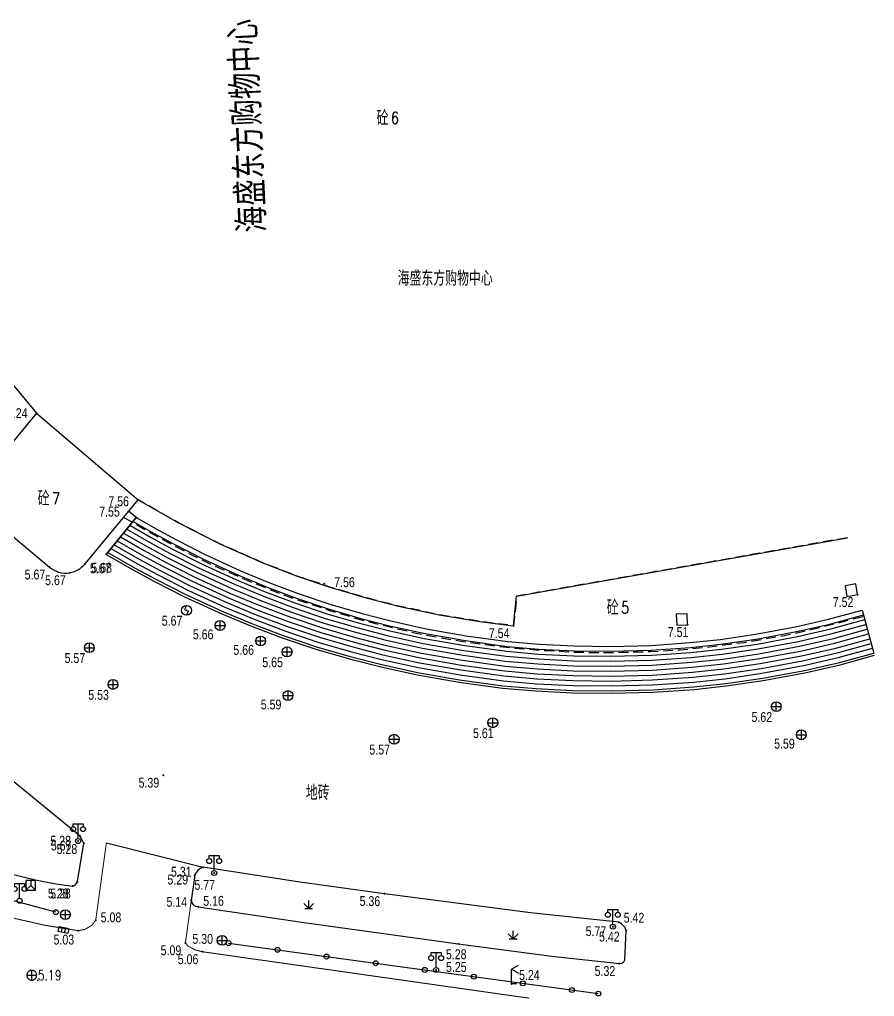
# Model space of a CAD drawing. Extents: x 500064 to 501389, y 2542464 to 2545400.
# Drawn here: x 501153.5 to 501239.8, y 2542638 to 2542736.7 of the extents above; entities that cross this region are included whole.
import ezdxf
from ezdxf.enums import TextEntityAlignment as Align

# ---------------------------------------------------------------- set-up
doc = ezdxf.new("R2010")
doc.units = 0
doc.header["$LTSCALE"] = 0.5
doc.linetypes.add('CENTER', pattern=[50.8, 31.75, -6.35, 6.35, -6.35])
doc.linetypes.add('X5', pattern=[3, 2, -1])
doc.layers.get('0').update_dxf_attribs({"linetype": 'CONTINUOUS', "lineweight": 5})
for name, color, linetype in [('0-文字', 7, 'CONTINUOUS'), ('GCD', 8, 'CONTINUOUS'), ('地形图', 8, 'CONTINUOUS')]:
    doc.layers.add(name, color=color, linetype=linetype)
doc.styles.add('HZ', font='romans.shx', dxfattribs={"width": 0.8, "bigfont": 'hztxt.shx'})
doc.styles.get("Standard").update_dxf_attribs({"font": 'simplex1.shx', "width": 0.7, "bigfont": 'hztxt.shx'})
doc.styles.add('正等线体', font='')
doc.styles.get('正等线体').set_extended_font_data('FZZhongDengXian-Z07S')
doc.linetypes.add('10422', pattern='A,2,[150,AAA.SHX,S=1,R=0,X=0,Y=1],2,[177,AAA.SHX,S=1,R=0,X=0,Y=0.8],1e-09', length=4)
doc.linetypes.add('1161', pattern='A,0,[149,AAA.SHX,S=0.15,R=0,X=0,Y=0],-1.6', length=1.6)

# ---------------------------------------------------------------- blocks, each defined once
blk = doc.blocks.new('gc043')
for p, q in [((-1, 0), (1, 0)), ((0, -1), (0, 1))]:
    blk.add_line(p, q)
blk.add_circle((0, 0), 1)
blk = doc.blocks.new('gc097')
for p, q in [((-1, 2.9), (-1, 3.5)), ((-1, 3.5), (1, 3.5)), ((0, 0.5), (0, 3.5)), ((1, 3.5), (1, 2.9))]:
    blk.add_line(p, q)
for centre in [(-1, 2.4), (1, 2.4), (0, 0)]:
    blk.add_circle(centre, 0.5)
blk = doc.blocks.new('gc052')
for p, q in [((0, 3), (1.39, 3.8)), ((0, 3), (1.39, 2.2)), ((0, 0), (0, 3)), ((1, 0), (0, 0))]:
    blk.add_line(p, q)
blk = doc.blocks.new('gc170')
at = {"linetype": 'Continuous'}
blk.add_circle((0, 0), 0.5, dxfattribs=at)
blk = doc.blocks.new('gc049')
for p, q in [((-1, 1.2), (-1, -0.8)), ((1, 1.2), (-1, 1.2)), ((0, 0.2), (-1, -0.8)), ((0, 1.2), (0, 0.2)), ((0, 0.2), (1, -0.8)), ((1, -0.8), (1, 1.2)), ((-1, -0.8), (1, -0.8))]:
    blk.add_line(p, q)
blk = doc.blocks.new('gc050')
for p, q in [((0, 1), (-0.38, 0.18)), ((-0.38, 0.18), (0.38, -0.18)), ((0, -1), (0.38, -0.18))]:
    blk.add_line(p, q)
blk.add_circle((0, 0), 1)
blk = doc.blocks.new('gc124')
for p, q in [((-1, 1), (0, 0)), ((-0.8, 0), (0.8, 0)), ((0, 0), (0, 1.6)), ((0, 0), (1, 1))]:
    blk.add_line(p, q)
blk = doc.blocks.new('GC200')
at = {"linetype": 'Continuous', "const_width": 0.2, "flags": 128}
blk.add_lwpolyline([(-0.1, 0, 1), (0.1, 0, 1)], format="xyb", close=True, dxfattribs=at)

msp = doc.modelspace()

# ---------------------------------------------------------------- linework, layer by layer
at = {"layer": '地形图', "linetype": 'Continuous'}
for p, q in [((501165.3, 2542686.419), (501162.259, 2542682.698, 5.678)), ((501238.576, 2542677.078), (501239.765, 2542672.738))]:
    msp.add_line(p, q, dxfattribs=at)
at = {"layer": '地形图', "linetype": 'Continuous', "const_width": 0.1, "flags": 128}
for points, elevation in [([(501109.012, 2542704.173), (501108.839, 2542702.473), (501109.018, 2542698.032), (501109.82, 2542692.434), (501110.5, 2542689.177), (501112.382, 2542683.02), (501114.488, 2542678.04), (501116.878, 2542673.499), (501120.289, 2542668.339), (501123.917, 2542663.808), (501126.853, 2542660.671), (501129.651, 2542658.105), (501132.216, 2542655.932), (501135.546, 2542653.617), (501138.279, 2542651.87), (501142.402, 2542649.713), (501146.252, 2542647.979), (501151.917, 2542646.182), (501156.039, 2542645.242), (501159.44, 2542644.692), (501160.127, 2542644.833), (501160.798, 2542645.229), (501161.2, 2542645.739), (501162.274, 2542653.56)], 5.576), ([(501170.847, 2542647.756), (501170.257, 2542643.46), (501170.539, 2542643.123), (501171.247, 2542642.75), (501171.983, 2542642.563), (501204.963, 2542637.875)], 5.031)]:
    msp.add_lwpolyline(points, dxfattribs=dict(at, elevation=elevation))
at = {"layer": '地形图', "linetype": 'Continuous', "elevation": 5.417, "flags": 128}
for points in [[(501152.639, 2542700.108), (501155.23, 2542696.959), (501149.698, 2542690.29)], [(501155.23, 2542696.959), (501165.471, 2542688.206)], [(501150.104, 2542686.791), (501156.524, 2542681.419), (501156.774, 2542681.232), (501156.993, 2542681.103), (501157.233, 2542680.992), (501157.45, 2542680.912), (501157.752, 2542680.842), (501158.047, 2542680.811), (501158.321, 2542680.814), (501158.588, 2542680.841), (501158.828, 2542680.899), (501159.06, 2542680.972), (501159.329, 2542681.092), (501159.471, 2542681.176), (501159.643, 2542681.289), (501159.809, 2542681.426), (501159.922, 2542681.529), (501160.119, 2542681.741), (501165.471, 2542688.206), (501169.573, 2542685.874), (501173.79, 2542683.745), (501178.072, 2542681.843), (501181.551, 2542680.505), (501184.751, 2542679.428), (501188.508, 2542678.32), (501191.776, 2542677.475), (501195.875, 2542676.606), (501199.968, 2542675.933), (501203.396, 2542675.496), (501203.702, 2542678.48), (501237.107, 2542684.386)]]:
    msp.add_lwpolyline(points, dxfattribs=at)
at = {"layer": '地形图', "linetype": 'Continuous', "flags": 128}
for points in [[(501157.177, 2542646.561), (501148.49, 2542648.884), (501139.714, 2542652.863), (501132.333, 2542657.848), (501125.474, 2542664.177), (501121.156, 2542669.55), (501116.716, 2542676.561), (501113.303, 2542684.145), (501111.271, 2542691.298), (501110.188, 2542696.882)], [(501165.3, 2542686.419), (501167.291, 2542685.288), (501169.357, 2542684.161), (501172.243, 2542682.688), (501175.824, 2542681.049), (501178.68, 2542679.858), (501181.635, 2542678.734), (501184.828, 2542677.665), (501188.086, 2542676.723), (501190.989, 2542675.973), (501194.566, 2542675.184), (501198.606, 2542674.489), (501202.807, 2542673.908), (501205.972, 2542673.63), (501209.493, 2542673.45), (501213.2, 2542673.409), (501217.266, 2542673.513), (501221.201, 2542673.788), (501224.257, 2542674.113), (501227.809, 2542674.633), (501231.85, 2542675.383), (501235.193, 2542676.151), (501238.576, 2542677.078)], [(501164.337, 2542685.241), (501166.561, 2542683.977), (501168.657, 2542682.834), (501171.59, 2542681.338), (501175.223, 2542679.675), (501178.124, 2542678.465), (501181.13, 2542677.321), (501184.382, 2542676.232), (501187.69, 2542675.276), (501190.64, 2542674.514), (501194.277, 2542673.711), (501198.376, 2542673.007), (501202.638, 2542672.417), (501205.868, 2542672.133), (501209.446, 2542671.951), (501213.21, 2542671.909), (501217.338, 2542672.014), (501221.332, 2542672.294), (501224.445, 2542672.625), (501228.055, 2542673.153), (501232.155, 2542673.914), (501235.56, 2542674.697), (501238.972, 2542675.632)], [(501164.658, 2542685.634), (501166.804, 2542684.414), (501168.89, 2542683.276), (501171.808, 2542681.788), (501175.424, 2542680.133), (501178.31, 2542678.929), (501181.298, 2542677.792), (501184.531, 2542676.71), (501187.822, 2542675.758), (501190.756, 2542675), (501194.373, 2542674.202), (501198.453, 2542673.501), (501202.694, 2542672.914), (501205.903, 2542672.632), (501209.462, 2542672.45), (501213.207, 2542672.409), (501217.314, 2542672.513), (501221.288, 2542672.792), (501224.382, 2542673.121), (501227.973, 2542673.647), (501232.053, 2542674.404), (501235.438, 2542675.181), (501238.84, 2542676.114)], [(501164.979, 2542686.026), (501167.048, 2542684.851), (501169.123, 2542683.719), (501172.025, 2542682.238), (501175.624, 2542680.591), (501178.495, 2542679.394), (501181.467, 2542678.263), (501184.679, 2542677.187), (501187.954, 2542676.24), (501190.873, 2542675.487), (501194.469, 2542674.693), (501198.53, 2542673.995), (501202.75, 2542673.411), (501205.937, 2542673.131), (501209.478, 2542672.95), (501213.203, 2542672.909), (501217.29, 2542673.013), (501221.245, 2542673.29), (501224.32, 2542673.617), (501227.891, 2542674.14), (501231.952, 2542674.894), (501235.315, 2542675.666), (501238.708, 2542676.596)], [(501163.695, 2542684.455), (501166.075, 2542683.103), (501168.19, 2542681.95), (501171.154, 2542680.437), (501174.823, 2542678.758), (501177.754, 2542677.536), (501180.793, 2542676.379), (501184.084, 2542675.277), (501187.426, 2542674.311), (501190.407, 2542673.541), (501194.084, 2542672.73), (501198.223, 2542672.018), (501202.526, 2542671.423), (501205.799, 2542671.136), (501209.415, 2542670.951), (501213.218, 2542670.908), (501217.386, 2542671.015), (501221.42, 2542671.298), (501224.57, 2542671.632), (501228.219, 2542672.167), (501232.358, 2542672.935), (501235.804, 2542673.727), (501239.236, 2542674.667)], [(501164.016, 2542684.848), (501166.318, 2542683.54), (501168.423, 2542682.392), (501171.372, 2542680.888), (501175.023, 2542679.216), (501177.939, 2542678), (501180.962, 2542676.85), (501184.233, 2542675.755), (501187.558, 2542674.794), (501190.523, 2542674.028), (501194.18, 2542673.221), (501198.3, 2542672.513), (501202.582, 2542671.92), (501205.834, 2542671.635), (501209.431, 2542671.451), (501213.214, 2542671.409), (501217.362, 2542671.514), (501221.376, 2542671.796), (501224.508, 2542672.128), (501228.137, 2542672.66), (501232.257, 2542673.425), (501235.682, 2542674.212), (501239.104, 2542675.149)], [(501162.732, 2542683.277), (501165.345, 2542681.793), (501167.49, 2542680.623), (501170.501, 2542679.087), (501174.222, 2542677.384), (501177.199, 2542676.142), (501180.288, 2542674.966), (501183.637, 2542673.845), (501187.03, 2542672.864), (501190.058, 2542672.082), (501193.795, 2542671.258), (501197.993, 2542670.536), (501202.357, 2542669.932), (501205.695, 2542669.639), (501209.369, 2542669.451), (501213.228, 2542669.408), (501217.457, 2542669.516), (501221.552, 2542669.803), (501224.758, 2542670.144), (501228.464, 2542670.687), (501232.663, 2542671.466), (501236.17, 2542672.272), (501239.633, 2542673.221)], [(501163.053, 2542683.67), (501165.588, 2542682.229), (501167.723, 2542681.065), (501170.719, 2542679.537), (501174.422, 2542677.842), (501177.384, 2542676.607), (501180.457, 2542675.437), (501183.786, 2542674.322), (501187.162, 2542673.347), (501190.174, 2542672.569), (501193.892, 2542671.748), (501198.07, 2542671.03), (501202.413, 2542670.429), (501205.73, 2542670.138), (501209.384, 2542669.951), (501213.225, 2542669.908), (501217.433, 2542670.016), (501221.508, 2542670.301), (501224.696, 2542670.64), (501228.382, 2542671.18), (501232.562, 2542671.956), (501236.048, 2542672.757), (501239.501, 2542673.703)], [(501163.374, 2542684.063), (501165.831, 2542682.666), (501167.957, 2542681.507), (501170.937, 2542679.987), (501174.622, 2542678.3), (501177.569, 2542677.071), (501180.625, 2542675.908), (501183.935, 2542674.8), (501187.294, 2542673.829), (501190.291, 2542673.055), (501193.988, 2542672.239), (501198.146, 2542671.524), (501202.47, 2542670.926), (501205.764, 2542670.637), (501209.4, 2542670.451), (501213.221, 2542670.408), (501217.409, 2542670.515), (501221.464, 2542670.799), (501224.633, 2542671.136), (501228.301, 2542671.673), (501232.46, 2542672.445), (501235.926, 2542673.242), (501239.368, 2542674.185)], [(501162.259, 2542682.698), (501164.986, 2542681.148), (501167.146, 2542679.97), (501170.18, 2542678.422), (501173.926, 2542676.708), (501176.925, 2542675.457), (501180.04, 2542674.272), (501183.418, 2542673.141), (501186.836, 2542672.153), (501189.886, 2542671.365), (501193.653, 2542670.533), (501197.88, 2542669.807), (501202.274, 2542669.198), (501205.644, 2542668.903), (501209.346, 2542668.714), (501213.234, 2542668.671), (501217.492, 2542668.779), (501221.617, 2542669.068), (501224.851, 2542669.412), (501228.585, 2542669.959), (501232.813, 2542670.744), (501236.35, 2542671.556), (501239.828, 2542672.509)], [(501162.412, 2542682.885), (501165.102, 2542681.356), (501167.257, 2542680.181), (501170.283, 2542678.636), (501174.021, 2542676.925), (501177.013, 2542675.678), (501180.12, 2542674.496), (501183.489, 2542673.368), (501186.898, 2542672.382), (501189.941, 2542671.596), (501193.699, 2542670.767), (501197.916, 2542670.042), (501202.301, 2542669.435), (501205.661, 2542669.14), (501209.353, 2542668.951), (501213.232, 2542668.908), (501217.481, 2542669.017), (501221.596, 2542669.305), (501224.821, 2542669.648), (501228.546, 2542670.193), (501232.765, 2542670.976), (501236.292, 2542671.787), (501239.765, 2542672.738)], [(501174.603, 2542643.434), (501211.945, 2542638.333)]]:
    msp.add_lwpolyline(points, dxfattribs=at)
at = {"layer": '地形图', "linetype": 'X5', "flags": 128}
msp.add_lwpolyline([(501237.107, 2542684.386), (501203.702, 2542678.48), (501203.396, 2542675.496), (501199.968, 2542675.933), (501195.875, 2542676.606), (501191.776, 2542677.475), (501188.508, 2542678.32), (501184.751, 2542679.428), (501181.551, 2542680.505), (501178.072, 2542681.843), (501173.79, 2542683.745), (501169.573, 2542685.874), (501165.471, 2542688.206), (501164.018, 2542686.451), (501166.405, 2542685.074), (501168.983, 2542683.639), (501170.819, 2542682.696), (501172.804, 2542681.723), (501174.64, 2542680.891), (501176.635, 2542680.013), (501178.235, 2542679.373), (501180.007, 2542678.68), (501182.314, 2542677.862), (501184.814, 2542677.037), (501187.209, 2542676.329), (501189.421, 2542675.722), (501191.363, 2542675.263), (501193.553, 2542674.754), (501195.895, 2542674.308), (501197.942, 2542673.954), (501199.813, 2542673.682), (501201.849, 2542673.415), (501203.943, 2542673.186), (501206.697, 2542672.987), (501209.179, 2542672.844), (501211.919, 2542672.776), (501214.307, 2542672.807), (501217.259, 2542672.897), (501220.209, 2542673.06), (501223.156, 2542673.364), (501226.693, 2542673.816), (501230.269, 2542674.423), (501233.254, 2542675.055), (501236.106, 2542675.772), (501238.791, 2542676.472)], dxfattribs=at)
at = {"layer": '地形图', "linetype": '10422', "flags": 128}
msp.add_lwpolyline([(501162.259, 2542682.698), (501165.3, 2542686.419), (501164.524, 2542687.062)], dxfattribs=at)
at = {"layer": '地形图', "flags": 128}
msp.add_lwpolyline([(501152.906, 2542650.355), (501155.12, 2542649.816), (501157.159, 2542649.42), (501158.877, 2542649.202), (501159.166, 2542649.311), (501159.351, 2542649.644), (501160.001, 2542653.535), (501159.622, 2542654.229), (501127.531, 2542680.506)], dxfattribs=at)
at = {"layer": '地形图', "linetype": 'Continuous', "flags": 128}
for points, elevation in [([(501237.933, 2542679.717), (501236.857, 2542679.527), (501237.048, 2542678.444), (501238.124, 2542678.634)], 7.519), ([(501220.911, 2542676.699), (501219.82, 2542676.649), (501219.87, 2542675.55), (501220.961, 2542675.6)], 7.514)]:
    msp.add_lwpolyline(points, close=True, dxfattribs=dict(at, elevation=elevation))
at = {"layer": '地形图', "linetype": '1161', "flags": 128}
msp.add_lwpolyline([(501162.274, 2542653.56), (501172.051, 2542651.092)], dxfattribs=at)
at = {"layer": '地形图', "elevation": 5.31, "flags": 128}
msp.add_lwpolyline([(501172.051, 2542651.092), (501171.771, 2542650.962), (501171.518, 2542650.787), (501171.363, 2542650.599), (501171.191, 2542650.305), (501170.847, 2542647.756), (501170.909, 2542647.504), (501171.054, 2542647.3), (501171.27, 2542647.176), (501171.555, 2542647.104), (501181.994, 2542645.552), (501197.808, 2542643.361), (501207.266, 2542642.112), (501214.073, 2542641.371), (501214.313, 2542641.417), (501214.525, 2542641.549), (501214.618, 2542641.76), (501214.769, 2542644.694), (501214.629, 2542645.051), (501214.288, 2542645.385), (501214.009, 2542645.545), (501205.1, 2542646.506), (501190.343, 2542648.43), (501181.819, 2542649.597)], close=True, dxfattribs=at)
at = {"layer": '地形图'}
for points in [[(501157.409, 2542644.623), (501157.518, 2542645.111)], [(501157.518, 2542645.111), (501157.845, 2542645.038), (501158.167, 2542644.967), (501158.494, 2542644.895)], [(501157.737, 2542644.55), (501157.845, 2542645.038)], [(501158.059, 2542644.479), (501158.167, 2542644.967)], [(501158.494, 2542644.895), (501158.386, 2542644.406)], [(501158.386, 2542644.406), (501158.059, 2542644.479), (501157.737, 2542644.55), (501157.409, 2542644.623)], [(501154.739, 2542639.687), (501154.791, 2542639.69), (501154.843, 2542639.698), (501154.894, 2542639.712), (501154.942, 2542639.731), (501154.989, 2542639.754), (501155.033, 2542639.783), (501155.074, 2542639.816), (501155.111, 2542639.853), (501155.144, 2542639.894), (501155.172, 2542639.937), (501155.196, 2542639.984), (501155.215, 2542640.033), (501155.228, 2542640.084), (501155.236, 2542640.135), (501155.239, 2542640.187), (501155.236, 2542640.24), (501155.228, 2542640.291), (501155.215, 2542640.342), (501155.196, 2542640.391), (501155.172, 2542640.437), (501155.144, 2542640.481), (501155.111, 2542640.522), (501155.074, 2542640.559), (501155.033, 2542640.592), (501154.989, 2542640.621), (501154.942, 2542640.644), (501154.894, 2542640.663), (501154.843, 2542640.677), (501154.791, 2542640.685), (501154.739, 2542640.687), (501154.687, 2542640.685), (501154.635, 2542640.677), (501154.585, 2542640.663), (501154.536, 2542640.644), (501154.489, 2542640.621), (501154.445, 2542640.592), (501154.405, 2542640.559), (501154.367, 2542640.522), (501154.335, 2542640.481), (501154.306, 2542640.437), (501154.282, 2542640.391), (501154.264, 2542640.342), (501154.25, 2542640.291), (501154.242, 2542640.24), (501154.239, 2542640.187), (501154.242, 2542640.135), (501154.25, 2542640.084), (501154.264, 2542640.033), (501154.282, 2542639.984), (501154.306, 2542639.937), (501154.335, 2542639.894), (501154.367, 2542639.853), (501154.405, 2542639.816), (501154.445, 2542639.783), (501154.489, 2542639.754), (501154.536, 2542639.731), (501154.585, 2542639.712), (501154.635, 2542639.698), (501154.687, 2542639.69), (501154.739, 2542639.687)], [(501154.239, 2542640.187), (501154.739, 2542640.187), (501155.239, 2542640.187)], [(501154.739, 2542639.687), (501154.739, 2542640.187), (501154.739, 2542640.687)]]:
    msp.add_lwpolyline(points, dxfattribs=at)
at = {"layer": '地形图', "ltscale": 10}
msp.add_point((501154.739, 2542640.187), dxfattribs=at)
at = {"layer": '地形图', "linetype": 'CENTER'}
msp.add_point((501155.339, 2542639.692, 5.19), dxfattribs=at)

# ---------------------------------------------------------------- block references
at = {"layer": '地形图', "linetype": 'Continuous'}
ref = msp.add_blockref('GC200', (501155.23, 2542696.959, 6.244), dxfattribs=dict(at, xscale=0.5, yscale=0.5, zscale=0.5))
ref.add_attrib('height', '6.24', dxfattribs={"layer": 'GCD', "linetype": 'Continuous', "height": 1, "style": '正等线体', "width": 0.8}).set_placement((501152.23, 2542696.959, 6.24), align=Align.MIDDLE_LEFT)
ref = msp.add_blockref('GC200', (501165.471, 2542688.206, 7.556), dxfattribs=dict(at, xscale=0.5, yscale=0.5, zscale=0.5))
ref.add_attrib('height', '7.56', dxfattribs={"layer": 'GCD', "linetype": 'Continuous', "height": 1, "style": '正等线体', "width": 0.8}).set_placement((501162.471, 2542688.056, 7.56), align=Align.MIDDLE_LEFT)
ref = msp.add_blockref('GC200', (501165.3, 2542686.419, 7.55), dxfattribs=dict(at, xscale=0.5, yscale=0.5, zscale=0.5))
ref.add_attrib('height', '7.55', dxfattribs={"layer": 'GCD', "linetype": 'Continuous', "height": 1, "style": '正等线体', "width": 0.8}).set_placement((501161.55, 2542687.019, 7.55), align=Align.MIDDLE_LEFT)
ref = msp.add_blockref('GC200', (501162.259, 2542682.698, 5.678), dxfattribs=dict(at, xscale=0.5, yscale=0.5, zscale=0.5))
ref.add_attrib('height', '5.68', dxfattribs={"layer": 'GCD', "linetype": 'Continuous', "height": 1, "style": '正等线体', "width": 0.8}).set_placement((501160.759, 2542681.348, 5.68), align=Align.MIDDLE_LEFT)
ref = msp.add_blockref('GC200', (501156.524, 2542681.419, 5.671), dxfattribs=dict(at, xscale=0.5, yscale=0.5, zscale=0.5))
ref.add_attrib('height', '5.67', dxfattribs={"layer": 'GCD', "linetype": 'Continuous', "height": 1, "style": '正等线体', "width": 0.8}).set_placement((501154.024, 2542680.669, 5.67), align=Align.MIDDLE_LEFT)
ref = msp.add_blockref('GC200', (501160.119, 2542681.741, 5.671), dxfattribs=dict(at, xscale=0.5, yscale=0.5, zscale=0.5))
ref.add_attrib('height', '5.67', dxfattribs={"layer": 'GCD', "linetype": 'Continuous', "height": 1, "style": '正等线体', "width": 0.8}).set_placement((501160.619, 2542681.291, 5.67), align=Align.MIDDLE_LEFT)
ref = msp.add_blockref('GC200', (501158.588, 2542680.841, 5.665), dxfattribs=dict(at, xscale=0.5, yscale=0.5, zscale=0.5))
ref.add_attrib('height', '5.67', dxfattribs={"layer": 'GCD', "linetype": 'Continuous', "height": 1, "style": '正等线体', "width": 0.8}).set_placement((501156.088, 2542680.091, 5.67), align=Align.MIDDLE_LEFT)
ref = msp.add_blockref('GC200', (501184.278, 2542679.742, 7.556), dxfattribs=dict(at, xscale=0.5, yscale=0.5, zscale=0.5))
ref.add_attrib('height', '7.56', dxfattribs={"layer": 'GCD', "linetype": 'Continuous', "height": 1, "style": '正等线体', "width": 0.8}).set_placement((501185.278, 2542679.892, 7.56), align=Align.MIDDLE_LEFT)
ref = msp.add_blockref('GC200', (501238.124, 2542678.634, 7.519), dxfattribs=dict(at, xscale=0.5, yscale=0.5, zscale=0.5))
ref.add_attrib('height', '7.52', dxfattribs={"layer": 'GCD', "linetype": 'Continuous', "height": 1, "style": '正等线体', "width": 0.8}).set_placement((501235.624, 2542677.884, 7.52), align=Align.MIDDLE_LEFT)
at = {"layer": '地形图', "linetype": 'Continuous', "xscale": 0.5, "yscale": 0.5}
for name, p in [('gc050', (501170.368, 2542677.044, 5.665)), ('gc043', (501173.756, 2542675.52, 5.657)), ('gc043', (501177.849, 2542673.954, 5.659)), ('gc043', (501160.555, 2542673.275, 5.569)), ('gc043', (501180.521, 2542672.856, 5.652)), ('gc043', (501162.947, 2542669.565, 5.526)), ('gc043', (501180.614, 2542668.439, 5.585)), ('gc043', (501229.914, 2542667.322, 5.616)), ('gc043', (501201.294, 2542665.696, 5.606)), ('gc043', (501191.33, 2542664.029, 5.565)), ('gc043', (501232.449, 2542664.478, 5.588)), ('gc097', (501159.418, 2542653.743, 5.668)), ('gc097', (501173.164, 2542650.522, 5.765)), ('gc049', (501154.634, 2542649.169)), ('gc097', (501153.515, 2542647.71)), ('gc124', (501182.703, 2542646.94)), ('gc043', (501158.137, 2542646.31)), ('gc097', (501213.416, 2542645.097, 5.765)), ('gc043', (501173.959, 2542643.714, 5.295)), ('gc124', (501203.347, 2542643.871)), ('gc097', (501195.568, 2542640.726, 5.246)), ('gc052', (501203.194, 2542639.316, 5.241))]:
    msp.add_blockref(name, p, dxfattribs=at)
at = {"layer": '地形图', "linetype": 'Continuous'}
ref = msp.add_blockref('GC200', (501170.368, 2542677.044, 5.665), dxfattribs=dict(at, xscale=0.5, yscale=0.5, zscale=0.5))
ref.add_attrib('height', '5.67', dxfattribs={"layer": 'GCD', "linetype": 'Continuous', "height": 1, "style": '正等线体', "width": 0.8}).set_placement((501167.868, 2542675.994, 5.67), align=Align.MIDDLE_LEFT)
ref = msp.add_blockref('GC200', (501173.756, 2542675.52, 5.657), dxfattribs=dict(at, xscale=0.5, yscale=0.5, zscale=0.5))
ref.add_attrib('height', '5.66', dxfattribs={"layer": 'GCD', "linetype": 'Continuous', "height": 1, "style": '正等线体', "width": 0.8}).set_placement((501171.006, 2542674.62, 5.66), align=Align.MIDDLE_LEFT)
ref = msp.add_blockref('GC200', (501203.396, 2542675.496, 7.535), dxfattribs=dict(at, xscale=0.5, yscale=0.5, zscale=0.5))
ref.add_attrib('height', '7.54', dxfattribs={"layer": 'GCD', "linetype": 'Continuous', "height": 1, "style": '正等线体', "width": 0.8}).set_placement((501200.896, 2542674.746, 7.54), align=Align.MIDDLE_LEFT)
ref = msp.add_blockref('GC200', (501220.961, 2542675.6, 7.514), dxfattribs=dict(at, xscale=0.5, yscale=0.5, zscale=0.5))
ref.add_attrib('height', '7.51', dxfattribs={"layer": 'GCD', "linetype": 'Continuous', "height": 1, "style": '正等线体', "width": 0.8}).set_placement((501218.961, 2542674.85, 7.51), align=Align.MIDDLE_LEFT)
ref = msp.add_blockref('GC200', (501160.555, 2542673.275, 5.569), dxfattribs=dict(at, xscale=0.5, yscale=0.5, zscale=0.5))
ref.add_attrib('height', '5.57', dxfattribs={"layer": 'GCD', "linetype": 'Continuous', "height": 1, "style": '正等线体', "width": 0.8}).set_placement((501158.055, 2542672.225, 5.57), align=Align.MIDDLE_LEFT)
ref = msp.add_blockref('GC200', (501177.849, 2542673.954, 5.659), dxfattribs=dict(at, xscale=0.5, yscale=0.5, zscale=0.5))
ref.add_attrib('height', '5.66', dxfattribs={"layer": 'GCD', "linetype": 'Continuous', "height": 1, "style": '正等线体', "width": 0.8}).set_placement((501175.099, 2542673.054, 5.66), align=Align.MIDDLE_LEFT)
ref = msp.add_blockref('GC200', (501180.521, 2542672.856, 5.652), dxfattribs=dict(at, xscale=0.5, yscale=0.5, zscale=0.5))
ref.add_attrib('height', '5.65', dxfattribs={"layer": 'GCD', "linetype": 'Continuous', "height": 1, "style": '正等线体', "width": 0.8}).set_placement((501178.021, 2542671.806, 5.65), align=Align.MIDDLE_LEFT)
ref = msp.add_blockref('GC200', (501162.947, 2542669.565, 5.526), dxfattribs=dict(at, xscale=0.5, yscale=0.5, zscale=0.5))
ref.add_attrib('height', '5.53', dxfattribs={"layer": 'GCD', "linetype": 'Continuous', "height": 1, "style": '正等线体', "width": 0.8}).set_placement((501160.447, 2542668.515, 5.53), align=Align.MIDDLE_LEFT)
ref = msp.add_blockref('GC200', (501180.614, 2542668.439, 5.585), dxfattribs=dict(at, xscale=0.5, yscale=0.5, zscale=0.5))
ref.add_attrib('height', '5.59', dxfattribs={"layer": 'GCD', "linetype": 'Continuous', "height": 1, "style": '正等线体', "width": 0.8}).set_placement((501177.864, 2542667.539, 5.59), align=Align.MIDDLE_LEFT)
ref = msp.add_blockref('GC200', (501229.914, 2542667.322, 5.616), dxfattribs=dict(at, xscale=0.5, yscale=0.5, zscale=0.5))
ref.add_attrib('height', '5.62', dxfattribs={"layer": 'GCD', "linetype": 'Continuous', "height": 1, "style": '正等线体', "width": 0.8}).set_placement((501227.414, 2542666.272, 5.62), align=Align.MIDDLE_LEFT)
ref = msp.add_blockref('GC200', (501201.294, 2542665.696, 5.606), dxfattribs=dict(at, xscale=0.5, yscale=0.5, zscale=0.5))
ref.add_attrib('height', '5.61', dxfattribs={"layer": 'GCD', "linetype": 'Continuous', "height": 1, "style": '正等线体', "width": 0.8}).set_placement((501199.294, 2542664.646, 5.61), align=Align.MIDDLE_LEFT)
ref = msp.add_blockref('GC200', (501232.449, 2542664.478, 5.588), dxfattribs=dict(at, xscale=0.5, yscale=0.5, zscale=0.5))
ref.add_attrib('height', '5.59', dxfattribs={"layer": 'GCD', "linetype": 'Continuous', "height": 1, "style": '正等线体', "width": 0.8}).set_placement((501229.699, 2542663.578, 5.59), align=Align.MIDDLE_LEFT)
ref = msp.add_blockref('GC200', (501191.33, 2542664.029, 5.565), dxfattribs=dict(at, xscale=0.5, yscale=0.5, zscale=0.5))
ref.add_attrib('height', '5.57', dxfattribs={"layer": 'GCD', "linetype": 'Continuous', "height": 1, "style": '正等线体', "width": 0.8}).set_placement((501188.83, 2542662.979, 5.57), align=Align.MIDDLE_LEFT)
ref = msp.add_blockref('GC200', (501168.025, 2542660.39, 5.39), dxfattribs=dict(at, xscale=0.5, yscale=0.5, zscale=0.5))
ref.add_attrib('height', '5.39', dxfattribs={"layer": 'GCD', "linetype": 'Continuous', "height": 1, "style": '正等线体', "width": 0.8}).set_placement((501165.525, 2542659.64, 5.39), align=Align.MIDDLE_LEFT)
ref = msp.add_blockref('GC200', (501159.622, 2542654.229, 5.277), dxfattribs=dict(at, xscale=0.5, yscale=0.5, zscale=0.5))
ref.add_attrib('height', '5.28', dxfattribs={"layer": 'GCD', "linetype": 'Continuous', "height": 1, "style": '正等线体', "width": 0.8}).set_placement((501156.622, 2542653.779, 5.28), align=Align.MIDDLE_LEFT)
ref = msp.add_blockref('GC200', (501159.418, 2542653.743, 5.668), dxfattribs=dict(at, xscale=0.5, yscale=0.5, zscale=0.5))
ref.add_attrib('height', '5.67', dxfattribs={"layer": 'GCD', "linetype": 'Continuous', "height": 1, "style": '正等线体', "width": 0.8}).set_placement((501156.668, 2542653.293, 5.67), align=Align.MIDDLE_LEFT)
ref = msp.add_blockref('GC200', (501160.001, 2542653.535, 5.278), dxfattribs=dict(at, xscale=0.5, yscale=0.5, zscale=0.5))
ref.add_attrib('height', '5.28', dxfattribs={"layer": 'GCD', "linetype": 'Continuous', "height": 1, "style": '正等线体', "width": 0.8}).set_placement((501157.251, 2542652.935, 5.28), align=Align.MIDDLE_LEFT)
ref = msp.add_blockref('GC200', (501172.051, 2542651.092, 5.31), dxfattribs=dict(at, xscale=0.5, yscale=0.5, zscale=0.5))
ref.add_attrib('height', '5.31', dxfattribs={"layer": 'GCD', "linetype": 'Continuous', "height": 1, "style": '正等线体', "width": 0.8}).set_placement((501168.801, 2542650.642, 5.31), align=Align.MIDDLE_LEFT)
ref = msp.add_blockref('GC200', (501159.351, 2542649.644, 5.283), dxfattribs=dict(at, xscale=0.5, yscale=0.5, zscale=0.5))
ref.add_attrib('height', '5.28', dxfattribs={"layer": 'GCD', "linetype": 'Continuous', "height": 1, "style": '正等线体', "width": 0.8}).set_placement((501156.601, 2542648.444, 5.28), align=Align.MIDDLE_LEFT)
ref = msp.add_blockref('GC200', (501171.191, 2542650.305, 5.289), dxfattribs=dict(at, xscale=0.5, yscale=0.5, zscale=0.5))
ref.add_attrib('height', '5.29', dxfattribs={"layer": 'GCD', "linetype": 'Continuous', "height": 1, "style": '正等线体', "width": 0.8}).set_placement((501168.441, 2542649.855, 5.29), align=Align.MIDDLE_LEFT)
ref = msp.add_blockref('GC200', (501173.164, 2542650.522, 5.765), dxfattribs=dict(at, xscale=0.5, yscale=0.5, zscale=0.5))
ref.add_attrib('height', '5.77', dxfattribs={"layer": 'GCD', "linetype": 'Continuous', "height": 1, "style": '正等线体', "width": 0.8}).set_placement((501171.164, 2542649.322, 5.77), align=Align.MIDDLE_LEFT)
ref = msp.add_blockref('GC200', (501158.877, 2542649.202, 5.284), dxfattribs=dict(at, xscale=0.5, yscale=0.5, zscale=0.5))
ref.add_attrib('height', '5.28', dxfattribs={"layer": 'GCD', "linetype": 'Continuous', "height": 1, "style": '正等线体', "width": 0.8}).set_placement((501156.377, 2542648.452, 5.28), align=Align.MIDDLE_LEFT)
ref = msp.add_blockref('GC200', (501170.847, 2542647.756, 5.135), dxfattribs=dict(at, xscale=0.5, yscale=0.5, zscale=0.5))
ref.add_attrib('height', '5.14', dxfattribs={"layer": 'GCD', "linetype": 'Continuous', "height": 1, "style": '正等线体', "width": 0.8}).set_placement((501168.347, 2542647.606, 5.14), align=Align.MIDDLE_LEFT)
ref = msp.add_blockref('GC200', (501171.555, 2542647.104, 5.162), dxfattribs=dict(at, xscale=0.5, yscale=0.5, zscale=0.5))
ref.add_attrib('height', '5.16', dxfattribs={"layer": 'GCD', "linetype": 'Continuous', "height": 1, "style": '正等线体', "width": 0.8}).set_placement((501172.055, 2542647.704, 5.16), align=Align.MIDDLE_LEFT)
ref = msp.add_blockref('GC200', (501190.343, 2542648.43, 5.364), dxfattribs=dict(at, xscale=0.5, yscale=0.5, zscale=0.5))
ref.add_attrib('height', '5.36', dxfattribs={"layer": 'GCD', "linetype": 'Continuous', "height": 1, "style": '正等线体', "width": 0.8}).set_placement((501187.843, 2542647.68, 5.36), align=Align.MIDDLE_LEFT)
at = {"layer": '地形图', "linetype": 'Continuous', "yscale": 0.5}
for p, xscale, rotation in [((501157.177, 2542646.561), 0.4999999999839119, 165.0305033287927), ((501174.603, 2542643.434), 0.5000000000017137, 352.220884894607), ((501179.557, 2542642.757), 0.5000000000017137, 352.220884894607), ((501184.511, 2542642.081), 0.5000000000017137, 352.220884894607), ((501189.465, 2542641.404), 0.5000000000017137, 352.220884894607), ((501194.419, 2542640.727), 0.5000000000017137, 352.220884894607), ((501199.373, 2542640.05), 0.5000000000017137, 352.220884894607), ((501204.327, 2542639.373), 0.5000000000017137, 352.220884894607), ((501209.281, 2542638.697), 0.5000000000017137, 352.220884894607), ((501211.945, 2542638.333), 0.5000000000017137, 352.220884894607)]:
    msp.add_blockref('gc170', p, dxfattribs=dict(at, xscale=xscale, rotation=rotation))
at = {"layer": '地形图', "linetype": 'Continuous'}
ref = msp.add_blockref('GC200', (501161.2, 2542645.739, 5.084), dxfattribs=dict(at, xscale=0.5, yscale=0.5, zscale=0.5))
ref.add_attrib('height', '5.08', dxfattribs={"layer": 'GCD', "linetype": 'Continuous', "height": 1, "style": '正等线体', "width": 0.8}).set_placement((501161.7, 2542646.039, 5.08), align=Align.MIDDLE_LEFT)
ref = msp.add_blockref('GC200', (501214.009, 2542645.545, 5.417), dxfattribs=dict(at, xscale=0.5, yscale=0.5, zscale=0.5))
ref.add_attrib('height', '5.42', dxfattribs={"layer": 'GCD', "linetype": 'Continuous', "height": 1, "style": '正等线体', "width": 0.8}).set_placement((501214.509, 2542645.995, 5.42), align=Align.MIDDLE_LEFT)
ref = msp.add_blockref('GC200', (501159.44, 2542644.692, 5.031), dxfattribs=dict(at, xscale=0.5, yscale=0.5, zscale=0.5))
ref.add_attrib('height', '5.03', dxfattribs={"layer": 'GCD', "linetype": 'Continuous', "height": 1, "style": '正等线体', "width": 0.8}).set_placement((501156.94, 2542643.792, 5.03), align=Align.MIDDLE_LEFT)
ref = msp.add_blockref('GC200', (501213.416, 2542645.097, 5.765), dxfattribs=dict(at, xscale=0.5, yscale=0.5, zscale=0.5))
ref.add_attrib('height', '5.77', dxfattribs={"layer": 'GCD', "linetype": 'Continuous', "height": 1, "style": '正等线体', "width": 0.8}).set_placement((501210.666, 2542644.647, 5.77), align=Align.MIDDLE_LEFT)
ref = msp.add_blockref('GC200', (501214.769, 2542644.694, 5.421), dxfattribs=dict(at, xscale=0.5, yscale=0.5, zscale=0.5))
ref.add_attrib('height', '5.42', dxfattribs={"layer": 'GCD', "linetype": 'Continuous', "height": 1, "style": '正等线体', "width": 0.8}).set_placement((501212.019, 2542644.094, 5.42), align=Align.MIDDLE_LEFT)
ref = msp.add_blockref('GC200', (501173.959, 2542643.714, 5.295), dxfattribs=dict(at, xscale=0.5, yscale=0.5, zscale=0.5))
ref.add_attrib('height', '5.30', dxfattribs={"layer": 'GCD', "linetype": 'Continuous', "height": 1, "style": '正等线体', "width": 0.8}).set_placement((501170.959, 2542643.864, 5.3), align=Align.MIDDLE_LEFT)
ref = msp.add_blockref('GC200', (501170.257, 2542643.46, 5.085), dxfattribs=dict(at, xscale=0.5, yscale=0.5, zscale=0.5))
ref.add_attrib('height', '5.09', dxfattribs={"layer": 'GCD', "linetype": 'Continuous', "height": 1, "style": '正等线体', "width": 0.8}).set_placement((501167.757, 2542642.71, 5.09), align=Align.MIDDLE_LEFT)
ref = msp.add_blockref('GC200', (501197.808, 2542643.361, 5.282), dxfattribs=dict(at, xscale=0.5, yscale=0.5, zscale=0.5))
ref.add_attrib('height', '5.28', dxfattribs={"layer": 'GCD', "linetype": 'Continuous', "height": 1, "style": '正等线体', "width": 0.8}).set_placement((501196.558, 2542642.311, 5.28), align=Align.MIDDLE_LEFT)
ref = msp.add_blockref('GC200', (501171.983, 2542642.563, 5.062), dxfattribs=dict(at, xscale=0.5, yscale=0.5, zscale=0.5))
ref.add_attrib('height', '5.06', dxfattribs={"layer": 'GCD', "linetype": 'Continuous', "height": 1, "style": '正等线体', "width": 0.8}).set_placement((501169.483, 2542641.813, 5.06), align=Align.MIDDLE_LEFT)
ref = msp.add_blockref('GC200', (501195.568, 2542640.726, 5.246), dxfattribs=dict(at, xscale=0.5, yscale=0.5, zscale=0.5))
ref.add_attrib('height', '5.25', dxfattribs={"layer": 'GCD', "linetype": 'Continuous', "height": 1, "style": '正等线体', "width": 0.8}).set_placement((501196.568, 2542641.026, 5.25), align=Align.MIDDLE_LEFT)
ref = msp.add_blockref('GC200', (501214.073, 2542641.371, 5.322), dxfattribs=dict(at, xscale=0.5, yscale=0.5, zscale=0.5))
ref.add_attrib('height', '5.32', dxfattribs={"layer": 'GCD', "linetype": 'Continuous', "height": 1, "style": '正等线体', "width": 0.8}).set_placement((501211.573, 2542640.621, 5.32), align=Align.MIDDLE_LEFT)
ref = msp.add_blockref('GC200', (501203.194, 2542639.316, 5.241), dxfattribs=dict(at, xscale=0.5, yscale=0.5, zscale=0.5))
ref.add_attrib('height', '5.24', dxfattribs={"layer": 'GCD', "linetype": 'Continuous', "height": 1, "style": '正等线体', "width": 0.8}).set_placement((501203.944, 2542640.216, 5.24), align=Align.MIDDLE_LEFT)

# ---------------------------------------------------------------- texts
at = {"layer": '0-文字', "ltscale": 1000, "width": 0.9}
msp.add_text('海盛东方购物中心', height=3, rotation=92.66538, dxfattribs=at).set_placement((501176.036, 2542736.778), align=Align.MIDDLE_RIGHT)
at = {"layer": '地形图', "linetype": 'Continuous', "style": 'HZ', "width": 0.8}
for p in [(501190.754, 2542726.775), (501156.542, 2542688.347), (501213.993, 2542677.332)]:
    msp.add_text('砼', height=1.5, dxfattribs=at).set_placement(p, align=Align.MIDDLE_RIGHT)
for s, p in [('6', (501191.004, 2542726.775)), ('7', (501156.792, 2542688.347)), ('5', (501214.243, 2542677.332))]:
    msp.add_text(s, height=1.2, dxfattribs=at).set_placement(p, align=Align.MIDDLE_LEFT)
for s, p in [('海盛东方购物中心', (501196.482, 2542710.658)), ('地砖', (501183.614, 2542658.703))]:
    msp.add_text(s, height=1.5, dxfattribs=at).set_placement(p, align=Align.MIDDLE)
at = {"layer": '地形图', "ltscale": 10, "style": 'HZ', "width": 0.8}
msp.add_text('5.19', height=1, dxfattribs=at).set_placement((501155.339, 2542639.692))

doc.saveas('drawing.dxf')
